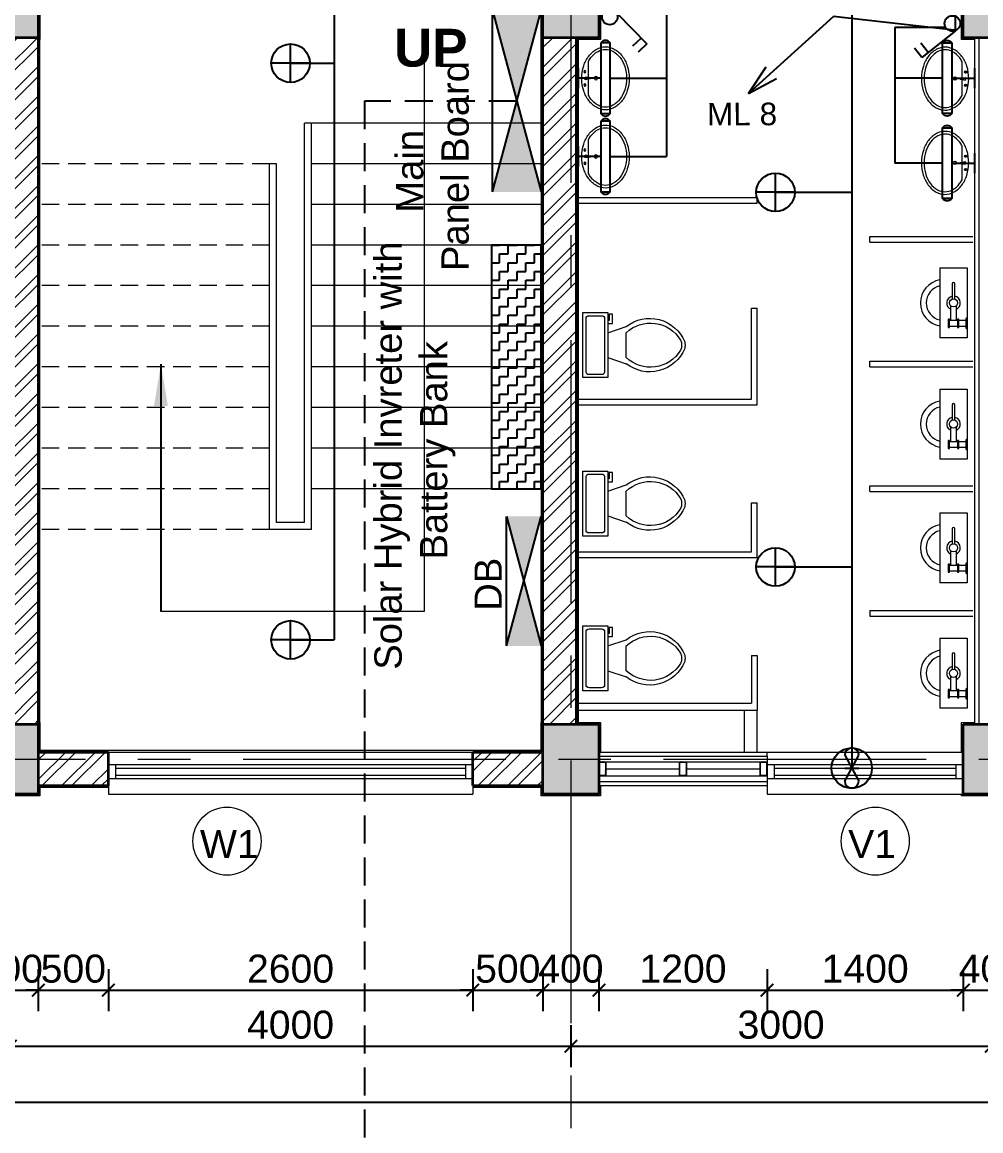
# Model space of a CAD drawing. Header units: inches. Extents: x 527934 to 2134587, y -408734 to 227304.
# Drawn here: x 1493986 to 1500826, y -124373 to -116458 of the extents above; entities that cross this region are included whole.
import ezdxf

# ---------------------------------------------------------------- set-up
doc = ezdxf.new("R2010")
doc.units = ezdxf.units.IN
doc.header["$MEASUREMENT"] = 0
for name, pattern in [('CENTER', [2, 1.25, -0.25, 0.25, -0.25]), ('DASHED', [0.75, 0.5, -0.25]), ('HIDDEN2', [0.1875, 0.125, -0.0625])]:
    doc.linetypes.add(name, pattern=pattern)
for name, color, linetype, lineweight in [('1 LIGHT N SWITCH', 3, 'Continuous', 25), ('5 DB BOXES', 3, 'Continuous', 25), ('6 LIGHT PT WIRING', 3, 'Continuous', 25), ('centre line', 1, 'CENTER', 9), ('dim', 253, 'Continuous', 9), ('furniture', 253, 'Continuous', 5), ('hatch', 250, 'Continuous', 5), ('hatch - general', 252, 'Continuous', 5), ('hatch 2', 251, 'Continuous', 5), ('metal', 40, 'Continuous', 18), ('partition wall', 5, 'Continuous', 20), ('partition wall-brick', 40, 'Continuous', 20), ('plaster line', 253, 'Continuous', 5), ('railing', 4, 'Continuous', 13), ('sill', 253, 'Continuous', 13), ('stair steps', 54, 'Continuous', 20), ('text', 7, 'Continuous', 13), ('wall - brick', 30, 'Continuous', 35), ('window', 1, 'Continuous', 15)]:
    doc.layers.add(name, color=color, linetype=linetype, lineweight=lineweight)
doc.styles.add('ATTR', font='romans.shx', dxfattribs={"width": 0.8, "height": 1.2})
doc.styles.add('labelling', font='arial.ttf')
doc.styles.get("Standard").update_dxf_attribs({"font": 'arial.ttf'})
doc.styles.add('style1', font='arial.ttf')
doc.linetypes.add('BATTING', pattern='A,0.0001,-0.1,[134,ltypeshp.shx,S=0.1,R=0,X=-0.1,Y=0],-0.2,[134,ltypeshp.shx,S=0.1,R=180,X=0.1,Y=0],-0.1', length=0.4001)
doc.dimstyles.new('dim 100', dxfattribs={"dimtxt": 200, "dimasz": 90, "dimexe": 150, "dimexo": 150, "dimgap": 50, "dimtad": 1, "dimdec": 0, "dimzin": 0, "dimdsep": 46, "dimtxsty": 'Standard', "dimblk": 'ARCHTICK', "dimcen": 100, "dimdle": 150, "dimazin": 0, "dimtfac": 1, "dimtdec": 0, "dimtix": 1, "dimtmove": 2, "dimatfit": 3, "dimfxl": 150, "dimfxlon": 1, "dimtolj": 1, "dimtzin": 0, "dimarcsym": 0})
pattern_1 = [(45, (-648981.04, -21863), (-106.066017, 106.066017), []), (45, (-648910.33, -21863), (-106.066017, 106.066017), [])]

# ---------------------------------------------------------------- blocks, each defined once
blk = doc.blocks.new('_ArchTick')
at = {"color": 0, "linetype": 'ByBlock', "const_width": 0.15}
blk.add_lwpolyline([(-0.5, -0.5), (0.5, 0.5)], dxfattribs=at)
blk = doc.blocks.new('Tank Toilet 3 PV')
for p, q in [((9.5, -6), (9.5, -2)), ((-10, -8.5), (-8, -8.5)), ((-10, -9.5), (-10, -8.5)), ((-7, -9.5), (-10, -9.5)), ((-8, -8.5), (-8, -8)), ((-7, -8), (-7, -9.5)), ((-4, -8), (-6, -14)), ((4, -8), (6, -14)), ((4, -14), (-4, -14))]:
    blk.add_line(p, q)
blk.add_lwpolyline([(10.5, -8), (10.5, 0), (-10.5, 0), (-10.5, -8)], close=True)
for points in [[(-9.5, -2), (-9.5, -6)], [(8.5, -1), (-8.5, -1)], [(-8.5, -7), (8.5, -7)]]:
    blk.add_lwpolyline(points)
for centre, radius, start, end in [((-8.62, -1.88), 0.884, 81.8699, 188.1301), ((8.62, -1.88), 0.884, 351.8699, 98.1301), ((-8.62, -6.12), 0.884, 171.8699, 278.1301), ((8.62, -6.12), 0.884, 261.8699, 8.1301), ((3.52, -21.58), 12.17, 141.4691, 247.9714), ((4.2, -21.82), 11.33, 136.3677, 238.9468), ((-3.52, -21.58), 12.17, 292.0284, 38.5307), ((-4.2, -21.82), 11.33, 301.053, 43.6321), ((0, -27.88), 4, 245.7318, 294.2682), ((0, -29), 4, 254.8605, 285.1395)]:
    blk.add_arc(centre, radius, start, end)
at = {"style": 'ATTR', "width": 0.8, "flags": 9}
blk.add_attdef('ESTCODE', (0, 0), '', height=0.000000846, dxfattribs=at)
blk = doc.blocks.new('WINDOW 1')
at = {"layer": 'window'}
for p, q in [((2122081.7, -84476), (2124681.7, -84476)), ((2122131.7, -84476), (2122131.7, -84576)), ((2122131.7, -84501), (2124631.7, -84501)), ((2122081.7, -84576), (2124681.7, -84576)), ((2122131.7, -84551), (2124631.7, -84551))]:
    blk.add_line(p, q, dxfattribs=at)
at = {"layer": 'window', "ltscale": 400}
blk.add_line((2124631.7, -84576), (2124631.7, -84476), dxfattribs=at)
blk = doc.blocks.new('A$C469E363F')
at = {"color": 0}
for p, q in [((-0.65, 5.39), (-5.48, 5.4)), ((0, 6.38), (-0.79, 6.38)), ((-0.56, 4.75), (-0.79, 6.38)), ((-0.56, 4.75), (-0.24, 4.75)), ((-0.24, 4.75), (0, 6.38)), ((4.68, 5.37), (-0.14, 5.38))]:
    blk.add_line(p, q, dxfattribs=at)
blk.add_lwpolyline([(-0.44, -6.9, 0.075445), (3.31, -6.34, 0.085783), (6.29, -4.83, 0.10607), (8.41, -2.41, 0.126822), (9.09, 0.21, 0.126822), (8.43, 2.82, 0.10607), (6.32, 5.26, 0.085783), (3.35, 6.79, 0.075445), (-0.39, 7.37, 0.075445), (-4.15, 6.81, 0.085783), (-7.12, 5.3, 0.10607), (-9.24, 2.88, 0.126822), (-9.93, 0.26, 0.126822), (-9.26, -2.35, 0.10607), (-7.16, -4.79, 0.085783), (-4.19, -6.32, 0.075445)], format="xyb", close=True, dxfattribs=at)
for points in [[(-5.48, 5.4, 0.038366), (-6.65, 4.66, 0.10607), (-8.55, 2.49, 0.126822), (-9.13, 0.26, 0.126822), (-8.56, -1.97, 0.10607), (-6.68, -4.16, 0.085783), (-3.95, -5.56, 0.075445), (-0.44, -6.11, 0.075445)], [(-0.44, -6.11, 0.075445), (3.08, -5.58, 0.085783), (5.82, -4.19, 0.10607), (7.72, -2.02, 0.126822), (8.3, 0.21, 0.126822), (7.73, 2.44, 0.10607), (5.85, 4.62, 0.038366), (4.68, 5.37, 0.075445)]]:
    blk.add_lwpolyline(points, format="xyb", dxfattribs=at)
for centre, radius in [((-2.41, 6.44), 0.316), ((-2.41, 6.44), 0.276), ((1.61, 6.43), 0.316), ((1.61, 6.43), 0.263), ((-0.46, 3.13), 0.515)]:
    blk.add_circle(centre, radius, dxfattribs=at)
blk = doc.blocks.new('Urinal Toilet 1 PV')
for p, q in [((3.85, 0), (6.65, 0)), ((0.773, -2.7999), (4.55, -2.7999)), ((4.2, -0.3499), (6.3, -0.3499)), ((4.2, -2.0999), (4.2, -2.45)), ((6.3, -2.0999), (4.2, -2.0999)), ((4.2, -2.45), (6.3, -2.45)), ((4.55, -0.3499), (4.55, -2.0999)), ((4.55, -2.45), (4.55, -4.5499)), ((5.95, -2.0999), (5.95, -0.3499)), ((5.95, -4.5499), (5.95, -2.45)), ((6.3, -2.45), (6.3, -2.0999)), ((-0.98, -3.15), (-4.9, -3.15)), ((-4.9, -3.8499), (-0.98, -3.8499)), ((4.55, -4.2), (0.784, -4.2)), ((4.2, -4.5499), (4.2, -4.9)), ((6.3, -4.5499), (4.2, -4.5499)), ((4.2, -4.9), (6.3, -4.9)), ((6.3, -4.9), (6.3, -4.5499)), ((-9, -7), (9, -7))]:
    blk.add_line(p, q)
blk.add_lwpolyline([(-9, -7), (-9, 0), (9, 0), (9, -7)])
blk.add_circle((0, -3.5), 1.05)
for centre, radius, start, end in [((4.216, 0.0154), 0.3657, 182.4084, 267.5916), ((6.285, 0.0154), 0.3657, 272.4084, 357.5916), ((0, -3.5), 1.75, 22.85047, 168.577), ((-4.9, -3.5), 0.35, 90, 270), ((0, -3.5), 1.75, 191.8763, 336.5863), ((0, -6), 6, 189.7326, 350.4409), ((0, -6), 4.5, 192.8398, 347.201)]:
    blk.add_arc(centre, radius, start, end)
at = {"style": 'ATTR', "width": 0.8, "flags": 9}
blk.add_attdef('ESTCODE', (0, 0), '', height=0.00000036, dxfattribs=at)
blk = doc.blocks.new('*D3187')
at = {"layer": 'Defpoints', "color": 0, "ltscale": 400}
for p in [(1490900.6, -121969), (1493900.6, -121969), (1493900.6, -123769)]:
    blk.add_point(p, dxfattribs=at)
at = {"layer": 'dim', "color": 0, "lineweight": -2, "ltscale": 400}
for p, q in [((1490900.6, -123619), (1490900.6, -123919)), ((1493900.6, -123619), (1493900.6, -123919)), ((1490750.6, -123769), (1494050.6, -123769))]:
    blk.add_line(p, q, dxfattribs=at)
at = {"layer": 'dim', "color": 0, "lineweight": -2, "ltscale": 400, "xscale": 90, "yscale": 90, "zscale": 90, "rotation": 180}
blk.add_blockref('_ArchTick', (1490900.6, -123769), dxfattribs=at)
at = {"layer": 'dim', "color": 0, "lineweight": -2, "ltscale": 400, "xscale": 90, "yscale": 90, "zscale": 90}
blk.add_blockref('_ArchTick', (1493900.6, -123769), dxfattribs=at)
at = {"layer": 'dim', "color": 0, "ltscale": 400, "insert": (1492400.6, -123616.8), "char_height": 200, "attachment_point": 5}
blk.add_mtext('\\A1;3000', dxfattribs=at)
blk = doc.blocks.new('*D3188')
at = {"layer": 'Defpoints', "color": 0, "ltscale": 400}
for p in [(1493900.6, -121969), (1497900.6, -121969), (1497900.6, -123769)]:
    blk.add_point(p, dxfattribs=at)
at = {"layer": 'dim', "color": 0, "lineweight": -2, "ltscale": 400}
for p, q in [((1493900.6, -123619), (1493900.6, -123919)), ((1497900.6, -123619), (1497900.6, -123919)), ((1493750.6, -123769), (1498050.6, -123769))]:
    blk.add_line(p, q, dxfattribs=at)
at = {"layer": 'dim', "color": 0, "lineweight": -2, "ltscale": 400, "xscale": 90, "yscale": 90, "zscale": 90, "rotation": 180}
blk.add_blockref('_ArchTick', (1493900.6, -123769), dxfattribs=at)
at = {"layer": 'dim', "color": 0, "lineweight": -2, "ltscale": 400, "xscale": 90, "yscale": 90, "zscale": 90}
blk.add_blockref('_ArchTick', (1497900.6, -123769), dxfattribs=at)
at = {"layer": 'dim', "color": 0, "ltscale": 400, "insert": (1495900.6, -123616.9), "char_height": 200, "attachment_point": 5}
blk.add_mtext('\\A1;4000', dxfattribs=at)
blk = doc.blocks.new('*D3189')
at = {"layer": 'Defpoints', "color": 0, "ltscale": 400}
for p in [(1497900.6, -121969), (1500900.6, -121969), (1500900.6, -123769)]:
    blk.add_point(p, dxfattribs=at)
at = {"layer": 'dim', "color": 0, "lineweight": -2, "ltscale": 400}
for p, q in [((1497900.6, -123619), (1497900.6, -123919)), ((1500900.6, -123619), (1500900.6, -123919)), ((1497750.6, -123769), (1501050.6, -123769))]:
    blk.add_line(p, q, dxfattribs=at)
at = {"layer": 'dim', "color": 0, "lineweight": -2, "ltscale": 400, "xscale": 90, "yscale": 90, "zscale": 90, "rotation": 180}
blk.add_blockref('_ArchTick', (1497900.6, -123769), dxfattribs=at)
at = {"layer": 'dim', "color": 0, "lineweight": -2, "ltscale": 400, "xscale": 90, "yscale": 90, "zscale": 90}
blk.add_blockref('_ArchTick', (1500900.6, -123769), dxfattribs=at)
at = {"layer": 'dim', "color": 0, "ltscale": 400, "insert": (1499400.6, -123616.8), "char_height": 200, "attachment_point": 5}
blk.add_mtext('\\A1;3000', dxfattribs=at)
blk = doc.blocks.new('*D3190')
at = {"layer": 'Defpoints', "color": 0, "ltscale": 400}
for p in [(1500900.6, -121969), (1503900.6, -121969), (1503900.6, -123769)]:
    blk.add_point(p, dxfattribs=at)
at = {"layer": 'dim', "color": 0, "lineweight": -2, "ltscale": 400}
for p, q in [((1500900.6, -123619), (1500900.6, -123919)), ((1503900.6, -123619), (1503900.6, -123919)), ((1500750.6, -123769), (1504050.6, -123769))]:
    blk.add_line(p, q, dxfattribs=at)
at = {"layer": 'dim', "color": 0, "lineweight": -2, "ltscale": 400, "xscale": 90, "yscale": 90, "zscale": 90, "rotation": 180}
blk.add_blockref('_ArchTick', (1500900.6, -123769), dxfattribs=at)
at = {"layer": 'dim', "color": 0, "lineweight": -2, "ltscale": 400, "xscale": 90, "yscale": 90, "zscale": 90}
blk.add_blockref('_ArchTick', (1503900.6, -123769), dxfattribs=at)
at = {"layer": 'dim', "color": 0, "ltscale": 400, "insert": (1502400.6, -123616.8), "char_height": 200, "attachment_point": 5}
blk.add_mtext('\\A1;3000', dxfattribs=at)
blk = doc.blocks.new('*D3191')
at = {"layer": 'Defpoints', "color": 0, "ltscale": 400}
for p in [(1472700.6, -121969), (1504100.6, -121969), (1504100.6, -124169)]:
    blk.add_point(p, dxfattribs=at)
at = {"layer": 'dim', "color": 0, "lineweight": -2, "ltscale": 400}
for p, q in [((1472700.6, -124019), (1472700.6, -124319)), ((1504100.6, -124019), (1504100.6, -124319)), ((1472550.6, -124169), (1504250.6, -124169))]:
    blk.add_line(p, q, dxfattribs=at)
at = {"layer": 'dim', "color": 0, "lineweight": -2, "ltscale": 400, "xscale": 90, "yscale": 90, "zscale": 90, "rotation": 180}
blk.add_blockref('_ArchTick', (1472700.6, -124169), dxfattribs=at)
at = {"layer": 'dim', "color": 0, "lineweight": -2, "ltscale": 400, "xscale": 90, "yscale": 90, "zscale": 90}
blk.add_blockref('_ArchTick', (1504100.6, -124169), dxfattribs=at)
at = {"layer": 'dim', "color": 0, "ltscale": 400, "insert": (1488400.6, -124016.8), "char_height": 200, "attachment_point": 5}
blk.add_mtext('\\A1;31400', dxfattribs=at)
blk = doc.blocks.new('*D3207')
at = {"layer": 'Defpoints', "color": 0, "ltscale": 400}
for p in [(1493700.6, -121969), (1494100.6, -121969), (1494100.6, -123369)]:
    blk.add_point(p, dxfattribs=at)
at = {"layer": 'dim', "color": 0, "lineweight": -2, "ltscale": 400}
for p, q in [((1493700.6, -123219), (1493700.6, -123519)), ((1494100.6, -123219), (1494100.6, -123519)), ((1493700.6, -123369), (1493610.6, -123369)), ((1493700.6, -123369), (1494100.6, -123369)), ((1494100.6, -123369), (1494190.6, -123369))]:
    blk.add_line(p, q, dxfattribs=at)
at = {"layer": 'dim', "color": 0, "lineweight": -2, "ltscale": 400, "xscale": 90, "yscale": 90, "zscale": 90}
blk.add_blockref('_ArchTick', (1493700.6, -123369), dxfattribs=at)
at = {"layer": 'dim', "color": 0, "lineweight": -2, "ltscale": 400, "xscale": 90, "yscale": 90, "zscale": 90, "rotation": 180}
blk.add_blockref('_ArchTick', (1494100.6, -123369), dxfattribs=at)
at = {"layer": 'dim', "color": 0, "ltscale": 400, "insert": (1493900.6, -123216.9), "char_height": 200, "attachment_point": 5}
blk.add_mtext('\\A1;400', dxfattribs=at)
blk = doc.blocks.new('*D3208')
at = {"layer": 'Defpoints', "color": 0, "ltscale": 400}
for p in [(1494100.6, -121969), (1494600.6, -121909), (1494600.6, -123369)]:
    blk.add_point(p, dxfattribs=at)
at = {"layer": 'dim', "color": 0, "lineweight": -2, "ltscale": 400}
for p, q in [((1494100.6, -123219), (1494100.6, -123519)), ((1494600.6, -123219), (1494600.6, -123519)), ((1494100.6, -123369), (1494010.6, -123369)), ((1494100.6, -123369), (1494600.6, -123369)), ((1494600.6, -123369), (1494690.6, -123369))]:
    blk.add_line(p, q, dxfattribs=at)
at = {"layer": 'dim', "color": 0, "lineweight": -2, "ltscale": 400, "xscale": 90, "yscale": 90, "zscale": 90}
blk.add_blockref('_ArchTick', (1494100.6, -123369), dxfattribs=at)
at = {"layer": 'dim', "color": 0, "lineweight": -2, "ltscale": 400, "xscale": 90, "yscale": 90, "zscale": 90, "rotation": 180}
blk.add_blockref('_ArchTick', (1494600.6, -123369), dxfattribs=at)
at = {"layer": 'dim', "color": 0, "ltscale": 400, "insert": (1494350.6, -123216.9), "char_height": 200, "attachment_point": 5}
blk.add_mtext('\\A1;500', dxfattribs=at)
blk = doc.blocks.new('*D3209')
at = {"layer": 'Defpoints', "color": 0, "ltscale": 400}
for p in [(1494600.6, -121909), (1497200.6, -121939), (1497200.6, -123369)]:
    blk.add_point(p, dxfattribs=at)
at = {"layer": 'dim', "color": 0, "lineweight": -2, "ltscale": 400}
for p, q in [((1494600.6, -123219), (1494600.6, -123519)), ((1497200.6, -123219), (1497200.6, -123519)), ((1494450.6, -123369), (1497350.6, -123369))]:
    blk.add_line(p, q, dxfattribs=at)
at = {"layer": 'dim', "color": 0, "lineweight": -2, "ltscale": 400, "xscale": 90, "yscale": 90, "zscale": 90, "rotation": 180}
blk.add_blockref('_ArchTick', (1494600.6, -123369), dxfattribs=at)
at = {"layer": 'dim', "color": 0, "lineweight": -2, "ltscale": 400, "xscale": 90, "yscale": 90, "zscale": 90}
blk.add_blockref('_ArchTick', (1497200.6, -123369), dxfattribs=at)
at = {"layer": 'dim', "color": 0, "ltscale": 400, "insert": (1495900.6, -123216.9), "char_height": 200, "attachment_point": 5}
blk.add_mtext('\\A1;2600', dxfattribs=at)
blk = doc.blocks.new('*D3210')
at = {"layer": 'Defpoints', "color": 0, "ltscale": 400}
for p in [(1497200.6, -121939), (1497700.6, -121969), (1497700.6, -123369)]:
    blk.add_point(p, dxfattribs=at)
at = {"layer": 'dim', "color": 0, "lineweight": -2, "ltscale": 400}
for p, q in [((1497200.6, -123219), (1497200.6, -123519)), ((1497700.6, -123219), (1497700.6, -123519)), ((1497200.6, -123369), (1497110.6, -123369)), ((1497200.6, -123369), (1497700.6, -123369)), ((1497700.6, -123369), (1497790.6, -123369))]:
    blk.add_line(p, q, dxfattribs=at)
at = {"layer": 'dim', "color": 0, "lineweight": -2, "ltscale": 400, "xscale": 90, "yscale": 90, "zscale": 90}
blk.add_blockref('_ArchTick', (1497200.6, -123369), dxfattribs=at)
at = {"layer": 'dim', "color": 0, "lineweight": -2, "ltscale": 400, "xscale": 90, "yscale": 90, "zscale": 90, "rotation": 180}
blk.add_blockref('_ArchTick', (1497700.6, -123369), dxfattribs=at)
at = {"layer": 'dim', "color": 0, "ltscale": 400, "insert": (1497450.6, -123216.9), "char_height": 200, "attachment_point": 5}
blk.add_mtext('\\A1;500', dxfattribs=at)
blk = doc.blocks.new('*D3211')
at = {"layer": 'Defpoints', "color": 0, "ltscale": 400}
for p in [(1497700.6, -121969), (1498100.6, -121969), (1498100.6, -123369)]:
    blk.add_point(p, dxfattribs=at)
at = {"layer": 'dim', "color": 0, "lineweight": -2, "ltscale": 400}
for p, q in [((1497700.6, -123219), (1497700.6, -123519)), ((1498100.6, -123219), (1498100.6, -123519)), ((1497700.6, -123369), (1497610.6, -123369)), ((1497700.6, -123369), (1498100.6, -123369)), ((1498100.6, -123369), (1498190.6, -123369))]:
    blk.add_line(p, q, dxfattribs=at)
at = {"layer": 'dim', "color": 0, "lineweight": -2, "ltscale": 400, "xscale": 90, "yscale": 90, "zscale": 90}
blk.add_blockref('_ArchTick', (1497700.6, -123369), dxfattribs=at)
at = {"layer": 'dim', "color": 0, "lineweight": -2, "ltscale": 400, "xscale": 90, "yscale": 90, "zscale": 90, "rotation": 180}
blk.add_blockref('_ArchTick', (1498100.6, -123369), dxfattribs=at)
at = {"layer": 'dim', "color": 0, "ltscale": 400, "insert": (1497900.6, -123216.9), "char_height": 200, "attachment_point": 5}
blk.add_mtext('\\A1;400', dxfattribs=at)
blk = doc.blocks.new('*D3212')
at = {"layer": 'Defpoints', "color": 0, "ltscale": 400}
for p in [(1499300.6, -121879), (1498100.6, -121969), (1499300.6, -123369)]:
    blk.add_point(p, dxfattribs=at)
at = {"layer": 'dim', "color": 0, "lineweight": -2, "ltscale": 400}
for p, q in [((1498100.6, -123219), (1498100.6, -123519)), ((1499300.6, -123219), (1499300.6, -123519)), ((1497950.6, -123369), (1499450.6, -123369))]:
    blk.add_line(p, q, dxfattribs=at)
at = {"layer": 'dim', "color": 0, "lineweight": -2, "ltscale": 400, "xscale": 90, "yscale": 90, "zscale": 90, "rotation": 180}
blk.add_blockref('_ArchTick', (1498100.6, -123369), dxfattribs=at)
at = {"layer": 'dim', "color": 0, "lineweight": -2, "ltscale": 400, "xscale": 90, "yscale": 90, "zscale": 90}
blk.add_blockref('_ArchTick', (1499300.6, -123369), dxfattribs=at)
at = {"layer": 'dim', "color": 0, "ltscale": 400, "insert": (1498700.6, -123216.9), "char_height": 200, "attachment_point": 5}
blk.add_mtext('\\A1;1200', dxfattribs=at)
blk = doc.blocks.new('*D3213')
at = {"layer": 'Defpoints', "color": 0, "ltscale": 400}
for p in [(1499300.6, -121879), (1500700.6, -121969), (1500700.6, -123369)]:
    blk.add_point(p, dxfattribs=at)
at = {"layer": 'dim', "color": 0, "lineweight": -2, "ltscale": 400}
for p, q in [((1499300.6, -123219), (1499300.6, -123519)), ((1500700.6, -123219), (1500700.6, -123519)), ((1499150.6, -123369), (1500850.6, -123369))]:
    blk.add_line(p, q, dxfattribs=at)
at = {"layer": 'dim', "color": 0, "lineweight": -2, "ltscale": 400, "xscale": 90, "yscale": 90, "zscale": 90, "rotation": 180}
blk.add_blockref('_ArchTick', (1499300.6, -123369), dxfattribs=at)
at = {"layer": 'dim', "color": 0, "lineweight": -2, "ltscale": 400, "xscale": 90, "yscale": 90, "zscale": 90}
blk.add_blockref('_ArchTick', (1500700.6, -123369), dxfattribs=at)
at = {"layer": 'dim', "color": 0, "ltscale": 400, "insert": (1500000.6, -123216.9), "char_height": 200, "attachment_point": 5}
blk.add_mtext('\\A1;1400', dxfattribs=at)
blk = doc.blocks.new('*D3214')
at = {"layer": 'Defpoints', "color": 0, "ltscale": 400}
for p in [(1500700.6, -121969), (1501100.6, -121969), (1501100.6, -123369)]:
    blk.add_point(p, dxfattribs=at)
at = {"layer": 'dim', "color": 0, "lineweight": -2, "ltscale": 400}
for p, q in [((1500700.6, -123219), (1500700.6, -123519)), ((1501100.6, -123219), (1501100.6, -123519)), ((1500700.6, -123369), (1500610.6, -123369)), ((1500700.6, -123369), (1501100.6, -123369)), ((1501100.6, -123369), (1501190.6, -123369))]:
    blk.add_line(p, q, dxfattribs=at)
at = {"layer": 'dim', "color": 0, "lineweight": -2, "ltscale": 400, "xscale": 90, "yscale": 90, "zscale": 90}
blk.add_blockref('_ArchTick', (1500700.6, -123369), dxfattribs=at)
at = {"layer": 'dim', "color": 0, "lineweight": -2, "ltscale": 400, "xscale": 90, "yscale": 90, "zscale": 90, "rotation": 180}
blk.add_blockref('_ArchTick', (1501100.6, -123369), dxfattribs=at)
at = {"layer": 'dim', "color": 0, "ltscale": 400, "insert": (1500900.6, -123216.9), "char_height": 200, "attachment_point": 5}
blk.add_mtext('\\A1;400', dxfattribs=at)
blk = doc.blocks.new('2X4')
at = {"layer": 'hatch 2'}
h = blk.add_hatch(dxfattribs=at)
h.set_pattern_fill('ANSI31', color=256, scale=20)
h.set_pattern_definition([(45, (0, 0), (-1.767766953, 1.767766953), [])])
h.paths.add_polyline_path([(5938822.1, -146996.9), (5938776.1, -146996.9, 0.414214), (5938774.1, -146998.9), (5938774.1, -147046.9), (5938777.3, -147046.9), (5938777.3, -147000.1), (5938820.9, -147000.1), (5938820.9, -147046.9), (5938824.1, -147046.9), (5938824.1, -146998.9, 0.414214)])
h.paths.add_polyline_path([(5938777.3, -147046.9), (5938774.1, -147046.9), (5938774.1, -147094.9, 0.414214), (5938776.1, -147096.9), (5938822.1, -147096.9, 0.414218), (5938824.1, -147094.9), (5938824.1, -147046.9), (5938820.9, -147046.9), (5938820.9, -147093.7), (5938777.3, -147093.7)])
at = {"layer": 'metal'}
blk.add_lwpolyline([(5938776.1, -147096.9), (5938822.1, -147096.9, 0.414214), (5938824.1, -147094.9), (5938824.1, -146998.9, 0.414214), (5938822.1, -146996.9), (5938776.1, -146996.9, 0.414214), (5938774.1, -146998.9), (5938774.1, -147094.9, 0.414214)], format="xyb", close=True, dxfattribs=at)
blk.add_lwpolyline([(5938777.3, -147093.7), (5938820.9, -147093.7), (5938820.9, -147000.1), (5938777.3, -147000.1)], close=True, dxfattribs=at)
blk = doc.blocks.new('dome')
at = {"color": 3}
for p, q in [((542951, 234900), (542951, 235174.9)), ((543088.4, 235037.4), (542813.5, 235037.4))]:
    blk.add_line(p, q, dxfattribs=at)
blk.add_circle((542951, 235037.4), 137.4, dxfattribs=at)
blk = doc.blocks.new('mirror light')
at = {"color": 3}
for p, q in [((550739, 227900), (550739, 227696.6)), ((550649.5, 227696.6), (550828.5, 227696.6))]:
    blk.add_line(p, q, dxfattribs=at)
blk.add_lwpolyline([(550423.3, 227900), (551054.7, 227900), (551054.7, 227981.9), (550423.3, 227981.9)], close=True, dxfattribs=at)
for centre, radius, start, end in [((550452.4, 227940.9), 50.3, 125.46168, 234.53832), ((551026.4, 227940.9), 49.8, 304.63802, 55.36198)]:
    blk.add_arc(centre, radius, start, end, dxfattribs=at)
blk = doc.blocks.new('exhaust fan')
at = {"color": 3}
for p, q in [((550601, 228565), (550758, 228857)), ((550601, 228857), (550758, 228565)), ((550601, 228711), (550758, 228711))]:
    blk.add_line(p, q, dxfattribs=at)
blk.add_circle((550680, 228711), 225, dxfattribs=at)
for centre, start, end in [((550680, 228857), 360, 180), ((550680, 228565), 180, 360)]:
    blk.add_arc(centre, 78.9, start, end, dxfattribs=at)
blk = doc.blocks.new('mpb')
h = blk.add_hatch(color=3)
h.paths.add_polyline_path([(531970.3, 179434.5), (531970.3, 179645.9), (531575.1, 179540.2)])
h.paths.add_polyline_path([(531575.1, 179540.2), (531284.1, 179618), (531284.1, 179462.4)])
h.paths.add_polyline_path([(531284.1, 179462.4), (531284.1, 179618), (531179.8, 179645.9), (531179.8, 179434.5)])
at = {"color": 3}
for p, q in [((531179.8, 179645.9), (531970.3, 179645.9)), ((531179.8, 179645.9), (531970.3, 179434.5)), ((531970.3, 179645.9), (531179.8, 179434.5)), ((531970.3, 179434.5), (531179.8, 179434.5))]:
    blk.add_line(p, q, dxfattribs=at)
blk = doc.blocks.new('2 GANG')
at = {"color": 3}
for p, q in [((546996.5, 231907.1), (547117.2, 232109)), ((547094.6, 232071.2), (547150.6, 232037.5)), ((547117.2, 232109), (547173.2, 232075.3))]:
    blk.add_line(p, q, dxfattribs=at)
blk.add_circle((547026.8, 231875), 42.7, dxfattribs=at)
blk = doc.blocks.new('*U1901')
at = {"color": 3}
for p, q in [((-181326.36, -126938.56), (-181318.59, -126958.77)), ((-181318.59, -126958.77), (-181328.07, -126976.95)), ((-181328.07, -126976.95), (-181326.72, -126971.42)), ((-181328.07, -126976.95), (-181324.25, -126972.71))]:
    blk.add_line(p, q, dxfattribs=at)

msp = doc.modelspace()

# ---------------------------------------------------------------- hatches: boundary and pattern name
at = {"layer": '1 LIGHT N SWITCH', "ltscale": 400}
h = msp.add_hatch(dxfattribs=at)
h.set_pattern_fill('ZIGZAG', color=256, scale=500)
h.set_pattern_definition([(0, (392891.426, -21863), (62.5, 62.5), [62.5, -62.5]), (90, (392953.926, -21863), (-62.5, 62.5), [62.5, -62.5])])
h.paths.add_polyline_path([(1497688.6, -118049), (1497335.4, -118049), (1497335.4, -118339), (1497688.6, -118339)])
h.paths.add_polyline_path([(1497688.6, -118339), (1497335.4, -118339), (1497335.4, -118629), (1497688.6, -118629)])
h.paths.add_polyline_path([(1497688.6, -118629), (1497335.4, -118629), (1497335.4, -118919), (1497688.6, -118919)])
h.paths.add_polyline_path([(1497688.6, -118919), (1497335.4, -118919), (1497335.4, -119209), (1497688.6, -119209)])
h.paths.add_polyline_path([(1497688.6, -119209), (1497335.4, -119209), (1497335.4, -119499), (1497688.6, -119499)])
h.paths.add_polyline_path([(1497688.6, -119499), (1497335.4, -119499), (1497335.4, -119789), (1497688.6, -119789)])
at = {"layer": 'hatch', "ltscale": 400}
h = msp.add_hatch(dxfattribs=at)
h.set_pattern_fill('ANSI32', color=256, scale=400)
h.set_pattern_definition(pattern_1)
h.paths.add_polyline_path([(1494100.6, -116569), (1493900.6, -116569), (1493900.6, -121469), (1494100.6, -121469)])
h.paths.add_polyline_path([(1493900.6, -116569), (1493860.6, -116569), (1493860.6, -121469), (1493900.6, -121469)])
h.paths.add_polyline_path([(1497900.6, -116569), (1497700.6, -116569), (1497700.6, -121469), (1497900.6, -121469)])
h.paths.add_polyline_path([(1497940.6, -116569), (1497900.6, -116569), (1497900.6, -121469), (1497940.6, -121469)])
h = msp.add_hatch(dxfattribs=at)
h.set_pattern_fill('ANSI32', color=256, scale=400)
h.set_pattern_definition(pattern_1)
h.paths.add_polyline_path([(1494600.6, -121719), (1494100.6, -121719), (1494100.6, -121909), (1494600.6, -121909)])
h.paths.add_polyline_path([(1494600.6, -121669), (1494100.6, -121669), (1494100.6, -121719), (1494600.6, -121719)])
h.paths.add_polyline_path([(1497700.6, -121719), (1497200.6, -121719), (1497200.6, -121909), (1497700.6, -121909)])
h.paths.add_polyline_path([(1497700.6, -121669), (1497200.6, -121669), (1497200.6, -121719), (1497700.6, -121719)])
at = {"layer": 'hatch - general'}
h = msp.add_hatch(dxfattribs=at)
h.set_pattern_fill('AR-CONC', color=256, scale=15)
h.set_pattern_definition([(50, (-648981.04, -21863), (107.5890274, -9.4128202), [11.25, -123.75]), (355, (-648981.04, -21863), (-20.8127, 112.82882), [9, -99]), (100.4514445, (-648972.07, -21863.78), (86.776327, 103.4159986), [9.561029, -105.171317]), (46.1842, (-648981.04, -21833), (160.0862, -24.827892), [16.875, -185.625]), (96.6356355, (-648967.7, -21835.07), (140.199292, 146.11779), [14.341551, -157.757064]), (351.184164, (-648981.04, -21833), (140.199292, 146.11779), [13.5, -148.5]), (21, (-648966.04, -21840.5), (89.5360578, -60.3928336), [11.25, -123.75]), (326, (-648966.04, -21840.5), (36.4973, 108.772507), [9, -99]), (71.451445, (-648958.58, -21845.53), (126.0333565, 48.379673), [9.5610285, -105.171317]), (37.5, (-648981.04, -21863), (1.8239783, 49.9340781), [0, -97.8, 0, -100.5, 0, -99.375]), (7.5, (-648981.04, -21863), (39.4604306, 59.1617568), [0, -57.3, 0, -95.55, 0, -37.875]), (327.5, (-649014.49, -21863), (80.0733654, -3.38323076), [0, -37.5, 0, -117, 0, -155.25]), (317.5, (-649029.49, -21863), (87.4779254, 15.0157473), [0, -48.75, 0, -77.7, 0, -110.25])])
h.paths.add_polyline_path([(1472900.6, -121469), (1472700.6, -121469), (1472700.6, -121719), (1472900.6, -121719)])
h.paths.add_polyline_path([(1473100.6, -121469), (1472900.6, -121469), (1472900.6, -121719), (1473100.6, -121719)])
h.paths.add_polyline_path([(1473100.6, -121719), (1472900.6, -121719), (1472900.6, -121969), (1473100.6, -121969)])
h.paths.add_polyline_path([(1472900.6, -121719), (1472700.6, -121719), (1472700.6, -121969), (1472900.6, -121969)])
h.paths.add_polyline_path([(1475900.6, -121469), (1475700.6, -121469), (1475700.6, -121719), (1475900.6, -121719)])
h.paths.add_polyline_path([(1476100.6, -121469), (1475900.6, -121469), (1475900.6, -121719), (1476100.6, -121719)])
h.paths.add_polyline_path([(1476100.6, -121719), (1475900.6, -121719), (1475900.6, -121969), (1476100.6, -121969)])
h.paths.add_polyline_path([(1475900.6, -121719), (1475700.6, -121719), (1475700.6, -121969), (1475900.6, -121969)])
h.paths.add_polyline_path([(1478900.6, -121469), (1478700.6, -121469), (1478700.6, -121719), (1478900.6, -121719)])
h.paths.add_polyline_path([(1479100.6, -121469), (1478900.6, -121469), (1478900.6, -121719), (1479100.6, -121719)])
h.paths.add_polyline_path([(1479100.6, -121719), (1478900.6, -121719), (1478900.6, -121969), (1479100.6, -121969)])
h.paths.add_polyline_path([(1478900.6, -121719), (1478700.6, -121719), (1478700.6, -121969), (1478900.6, -121969)])
h.paths.add_polyline_path([(1481900.6, -121719), (1481700.6, -121719), (1481700.6, -121969), (1481900.6, -121969)])
h.paths.add_polyline_path([(1482100.6, -121719), (1481900.6, -121719), (1481900.6, -121969), (1482100.6, -121969)])
h.paths.add_polyline_path([(1482100.6, -121469), (1481900.6, -121469), (1481900.6, -121719), (1482100.6, -121719)])
h.paths.add_polyline_path([(1481900.6, -121469), (1481700.6, -121469), (1481700.6, -121719), (1481900.6, -121719)])
h.paths.add_polyline_path([(1485100.6, -121719), (1484900.6, -121719), (1484900.6, -121969), (1485100.6, -121969)])
h.paths.add_polyline_path([(1484900.6, -121719), (1484700.6, -121719), (1484700.6, -121969), (1484900.6, -121969)])
h.paths.add_polyline_path([(1485100.6, -121469), (1484900.6, -121469), (1484900.6, -121719), (1485100.6, -121719)])
h.paths.add_polyline_path([(1484900.6, -121469), (1484700.6, -121469), (1484700.6, -121719), (1484900.6, -121719)])
h.paths.add_polyline_path([(1488100.6, -121719), (1487900.6, -121719), (1487900.6, -121969), (1488100.6, -121969)])
h.paths.add_polyline_path([(1488100.6, -121469), (1487900.6, -121469), (1487900.6, -121719), (1488100.6, -121719)])
h.paths.add_polyline_path([(1487900.6, -121469), (1487700.6, -121469), (1487700.6, -121719), (1487900.6, -121719)])
h.paths.add_polyline_path([(1487900.6, -121719), (1487700.6, -121719), (1487700.6, -121969), (1487900.6, -121969)])
h.paths.add_polyline_path([(1490900.6, -121719), (1490700.6, -121719), (1490700.6, -121969), (1490900.6, -121969)])
h.paths.add_polyline_path([(1490900.6, -121469), (1490700.6, -121469), (1490700.6, -121719), (1490900.6, -121719)])
h.paths.add_polyline_path([(1491100.6, -121469), (1490900.6, -121469), (1490900.6, -121719), (1491100.6, -121719)])
h.paths.add_polyline_path([(1491100.6, -121719), (1490900.6, -121719), (1490900.6, -121969), (1491100.6, -121969)])
h.paths.add_polyline_path([(1493900.6, -121469), (1493700.6, -121469), (1493700.6, -121719), (1493900.6, -121719)])
h.paths.add_polyline_path([(1494100.6, -121469), (1493900.6, -121469), (1493900.6, -121719), (1494100.6, -121719)])
h.paths.add_polyline_path([(1494100.6, -121719), (1493900.6, -121719), (1493900.6, -121969), (1494100.6, -121969)])
h.paths.add_polyline_path([(1493900.6, -121719), (1493700.6, -121719), (1493700.6, -121969), (1493900.6, -121969)])
h.paths.add_polyline_path([(1498100.6, -121719), (1497900.6, -121719), (1497900.6, -121969), (1498100.6, -121969)])
h.paths.add_polyline_path([(1498100.6, -121469), (1497900.6, -121469), (1497900.6, -121719), (1498100.6, -121719)])
h.paths.add_polyline_path([(1497900.6, -121469), (1497700.6, -121469), (1497700.6, -121719), (1497900.6, -121719)])
h.paths.add_polyline_path([(1497900.6, -121719), (1497700.6, -121719), (1497700.6, -121969), (1497900.6, -121969)])
h.paths.add_polyline_path([(1501100.6, -121719), (1500900.6, -121719), (1500900.6, -121969), (1501100.6, -121969)])
h.paths.add_polyline_path([(1501100.6, -121469), (1500900.6, -121469), (1500900.6, -121719), (1501100.6, -121719)])
h.paths.add_polyline_path([(1500900.6, -121469), (1500700.6, -121469), (1500700.6, -121719), (1500900.6, -121719)])
h.paths.add_polyline_path([(1500900.6, -121719), (1500700.6, -121719), (1500700.6, -121969), (1500900.6, -121969)])
h.paths.add_polyline_path([(1504100.6, -121719), (1503900.6, -121719), (1503900.6, -121969), (1504100.6, -121969)])
h.paths.add_polyline_path([(1504100.6, -121469), (1503900.6, -121469), (1503900.6, -121719), (1504100.6, -121719)])
h.paths.add_polyline_path([(1503900.6, -121469), (1503700.6, -121469), (1503700.6, -121719), (1503900.6, -121719)])
h.paths.add_polyline_path([(1503900.6, -121719), (1503700.6, -121719), (1503700.6, -121969), (1503900.6, -121969)])
h.paths.add_polyline_path([(1504100.6, -116069), (1503900.6, -116069), (1503900.6, -116319), (1504100.6, -116319)])
h.paths.add_polyline_path([(1504100.6, -116319), (1503900.6, -116319), (1503900.6, -116569), (1504100.6, -116569)])
h.paths.add_polyline_path([(1503900.6, -116319), (1503700.6, -116319), (1503700.6, -116569), (1503900.6, -116569)])
h.paths.add_polyline_path([(1503900.6, -116069), (1503700.6, -116069), (1503700.6, -116319), (1503900.6, -116319)])
h.paths.add_polyline_path([(1500900.6, -116069), (1500700.6, -116069), (1500700.6, -116319), (1500900.6, -116319)])
h.paths.add_polyline_path([(1500900.6, -116319), (1500700.6, -116319), (1500700.6, -116569), (1500900.6, -116569)])
h.paths.add_polyline_path([(1501100.6, -116069), (1500900.6, -116069), (1500900.6, -116319), (1501100.6, -116319)])
h.paths.add_polyline_path([(1501100.6, -116319), (1500900.6, -116319), (1500900.6, -116569), (1501100.6, -116569)])
h.paths.add_polyline_path([(1497900.6, -116069), (1497700.6, -116069), (1497700.6, -116319), (1497900.6, -116319)])
h.paths.add_polyline_path([(1498100.6, -116069), (1497900.6, -116069), (1497900.6, -116319), (1498100.6, -116319)])
h.paths.add_polyline_path([(1498100.6, -116319), (1497900.6, -116319), (1497900.6, -116569), (1498100.6, -116569)])
h.paths.add_polyline_path([(1497900.6, -116319), (1497700.6, -116319), (1497700.6, -116569), (1497900.6, -116569)])
h.paths.add_polyline_path([(1493900.6, -116069), (1493700.6, -116069), (1493700.6, -116319), (1493900.6, -116319)])
h.paths.add_polyline_path([(1494100.6, -116069), (1493900.6, -116069), (1493900.6, -116319), (1494100.6, -116319)])
h.paths.add_polyline_path([(1494100.6, -116319), (1493900.6, -116319), (1493900.6, -116569), (1494100.6, -116569)])
h.paths.add_polyline_path([(1493900.6, -116319), (1493700.6, -116319), (1493700.6, -116569), (1493900.6, -116569)])
h.paths.add_polyline_path([(1491100.6, -116069), (1490900.6, -116069), (1490900.6, -116319), (1491100.6, -116319)])
h.paths.add_polyline_path([(1490900.6, -116069), (1490700.6, -116069), (1490700.6, -116319), (1490900.6, -116319)])
h.paths.add_polyline_path([(1490900.6, -116319), (1490700.6, -116319), (1490700.6, -116569), (1490900.6, -116569)])
h.paths.add_polyline_path([(1491100.6, -116319), (1490900.6, -116319), (1490900.6, -116569), (1491100.6, -116569)])
h.paths.add_polyline_path([(1488550, -109816.2), (1490470.1, -109816.2), (1490470.1, -108692.7), (1488550, -108692.7)], flags=9)
h.paths.add_polyline_path([(1484791.2, -109816.2), (1486733.5, -109816.2), (1486733.5, -108692.7), (1484791.2, -108692.7)], flags=9)
h.paths.add_polyline_path([(1480215.8, -109816.2), (1482205.7, -109816.2), (1482205.7, -108692.7), (1480215.8, -108692.7)], flags=9)
h.paths.add_polyline_path([(1474409.2, -109812.3), (1476632.6, -109812.3), (1476632.6, -108688.8), (1474409.2, -108688.8)], flags=9)
h.paths.add_polyline_path([(1474168, -107978.6), (1474169.5, -107978.6), (1474169.5, -107977.9), (1474168, -107977.9)], flags=9)
h.paths.add_polyline_path([(1473690.5, -108348.1), (1473692, -108348.1), (1473692, -108347.4), (1473690.5, -108347.4)], flags=9)

# ---------------------------------------------------------------- linework, layer by layer
msp.add_line((1497700.6, -116569), (1497700.6, -116569))
at = {"layer": '1 LIGHT N SWITCH', "ltscale": 400}
msp.add_lwpolyline([(1497688.6, -118049), (1497335.4, -118049), (1497335.4, -119789), (1497688.6, -119789)], close=True, dxfattribs=at)
at = {"layer": '6 LIGHT PT WIRING', "ltscale": 400}
for p, q in [((1496210.5, -114575.7), (1496210.5, -120868)), ((1499904.5, -116227.7), (1499904.5, -120347.5)), ((1498582.5, -116393.2), (1498582.5, -117416.7)), ((1500645.1, -116519.9), (1500645.1, -116362)), ((1500573.2, -116496.7), (1500212, -116496.7)), ((1500212, -116496.7), (1500212, -117464)), ((1495900.6, -116750.7), (1496210.5, -116750.7)), ((1498180.9, -116858), (1498582.5, -116858)), ((1500552.4, -116858), (1500212, -116858)), ((1498180.9, -117416.7), (1498582.5, -117416.7)), ((1500552.4, -117464), (1500212, -117464)), ((1499360.6, -117672.5), (1499904.5, -117672.5)), ((1499360.6, -120347.5), (1499904.5, -120347.5)), ((1499904.5, -120347.5), (1499904.5, -121784)), ((1495900.6, -120868), (1496210.5, -120868))]:
    msp.add_line(p, q, dxfattribs=at)
at = {"layer": '6 LIGHT PT WIRING', "linetype": 'DASHED', "ltscale": 400}
for p, q in [((1497515.5, -117022), (1496427.9, -117022)), ((1496427.9, -117022), (1496427.9, -125817))]:
    msp.add_line(p, q, dxfattribs=at)
at = {"layer": 'centre line', "ltscale": 1500}
for p, q in [((1497900.6, -103729), (1497900.6, -124569)), ((1468561.6, -121719), (1506781, -121719))]:
    msp.add_line(p, q, dxfattribs=at)
at = {"layer": 'dim'}
for p, q in [((1496854.6, -116671), (1496854.6, -120664.5)), ((1496854.6, -120664.5), (1494975.6, -120664.5))]:
    msp.add_line(p, q, dxfattribs=at)
at = {"layer": 'dim', "ltscale": 400}
for p, q in [((1494600.6, -121921), (1494112.6, -121921)), ((1497688.6, -121921), (1497200.6, -121921))]:
    msp.add_line(p, q, dxfattribs=at)
for points in [[(1497688.6, -116057), (1497688.6, -121457)], [(1497880.6, -116057), (1498112.6, -116057), (1498112.6, -116581), (1497952.6, -116581), (1497952.6, -121457)], [(1494112.6, -121457), (1494112.6, -116581)], [(1497688.6, -121657), (1494112.6, -121657)]]:
    msp.add_lwpolyline(points, dxfattribs=at)
at = {"layer": 'dim'}
for centre in [(1495447.1, -122305.3), (1500072.1, -122305.3)]:
    msp.add_circle(centre, 242.9, dxfattribs=at)
at = {"layer": 'hatch', "linetype": 'BATTING', "ltscale": 80}
for p, q in [((1498150.6, -121789), (1498675.6, -121789)), ((1498725.6, -121789), (1499250.6, -121789))]:
    msp.add_line(p, q, dxfattribs=at)
at = {"layer": 'partition wall'}
for p, q in [((1500810.6, -116569), (1500810.6, -121469)), ((1498100.6, -121699), (1499300.6, -121699)), ((1498100.6, -121739), (1499300.6, -121739)), ((1499300.6, -121699), (1499300.6, -121879)), ((1498100.6, -121839), (1499300.6, -121839)), ((1498100.6, -121879), (1499300.6, -121879))]:
    msp.add_line(p, q, dxfattribs=at)
at = {"layer": 'partition wall-brick', "ltscale": 0.5}
for p, q in [((1497952.6, -117709), (1499230.6, -117709)), ((1497952.6, -117749), (1499230.6, -117749)), ((1500034.7, -118029.1), (1500034.7, -117989.1)), ((1500034.7, -117989.1), (1500768.6, -117989.1)), ((1500034.7, -118029.1), (1500768.6, -118029.1)), ((1499190.6, -118499), (1499230.6, -118499)), ((1500034.7, -118879.1), (1500768.6, -118879.1)), ((1500034.7, -118919.1), (1500034.7, -118879.1)), ((1500034.7, -118919.1), (1500768.6, -118919.1)), ((1497952.6, -119149), (1499190.6, -119149)), ((1497952.6, -119189), (1499230.6, -119189)), ((1500034.7, -119809.1), (1500034.7, -119769.1)), ((1500034.7, -119769.1), (1500768.6, -119769.1)), ((1500034.7, -119809.1), (1500768.6, -119809.1)), ((1499190.6, -119889), (1499230.6, -119889)), ((1497952.6, -120239), (1499190.6, -120239)), ((1497952.6, -120279), (1499230.6, -120279)), ((1500034.7, -120659.1), (1500034.7, -120699.1)), ((1500034.7, -120659.1), (1500768.6, -120659.1)), ((1500034.7, -120699.1), (1500768.6, -120699.1)), ((1499190.6, -120979), (1499190.6, -121319)), ((1499190.6, -120979), (1499230.6, -120979)), ((1499230.6, -120979), (1499230.6, -121369)), ((1497952.6, -121319), (1499190.6, -121319)), ((1497952.6, -121369), (1499230.6, -121369))]:
    msp.add_line(p, q, dxfattribs=at)
at = {"layer": 'partition wall-brick'}
for p, q in [((1499230.6, -117749), (1499230.6, -117709)), ((1499190.6, -119149), (1499190.6, -118499)), ((1499230.6, -119189), (1499230.6, -118499)), ((1499190.6, -120239), (1499190.6, -119889)), ((1499230.6, -120279), (1499230.6, -119889)), ((1499140.6, -121669), (1499140.6, -121369)), ((1499230.6, -121669), (1499230.6, -121369))]:
    msp.add_line(p, q, dxfattribs=at)
at = {"layer": 'plaster line', "ltscale": 400}
for points in [[(1494112.6, -116057), (1494112.6, -116581)], [(1500780.6, -116581), (1500688.6, -116581), (1500688.6, -116057), (1500700.6, -116057)], [(1494112.6, -121457), (1494112.6, -121657)], [(1497688.6, -121657), (1497688.6, -121457)], [(1497952.6, -121457), (1498112.6, -121457), (1498112.6, -121669)], [(1500688.6, -121669), (1500688.6, -121457), (1500780.6, -121457)], [(1494112.6, -121921), (1494112.6, -121981), (1493688.6, -121981), (1493688.6, -121969)], [(1498112.6, -121909), (1498112.6, -121981), (1497688.6, -121981), (1497688.6, -121921)], [(1501112.6, -121969), (1501112.6, -121981), (1500688.6, -121981), (1500688.6, -121969)]]:
    msp.add_lwpolyline(points, dxfattribs=at)
at = {"layer": 'railing'}
for p, q in [((1496000.6, -120029), (1496000.6, -117179)), ((1496050.6, -117179), (1496000.6, -117179)), ((1496050.6, -120079), (1496050.6, -117179)), ((1495750.6, -120079), (1495750.6, -117469)), ((1495800.6, -117469), (1495750.6, -117469)), ((1495800.6, -120029), (1495800.6, -117469)), ((1496050.6, -120079), (1495750.6, -120079)), ((1496000.6, -120029), (1495800.6, -120029))]:
    msp.add_line(p, q, dxfattribs=at)
at = {"layer": 'sill'}
for p, q in [((1500780.6, -116569), (1500780.6, -121469)), ((1494600.6, -121669), (1497200.6, -121669)), ((1498100.6, -121669), (1499300.6, -121669)), ((1499300.6, -121669), (1500700.6, -121669)), ((1499300.6, -121699), (1499300.6, -121669)), ((1499300.6, -121879), (1499300.6, -121969)), ((1494600.6, -121909), (1494600.6, -121969)), ((1494600.6, -121969), (1497200.6, -121969)), ((1497200.6, -121909), (1497200.6, -121969)), ((1498100.6, -121909), (1499300.6, -121909)), ((1499300.6, -121969), (1500700.6, -121969))]:
    msp.add_line(p, q, dxfattribs=at)
at = {"layer": 'stair steps'}
for p, q in [((1497700.6, -117179), (1496050.6, -117179)), ((1497700.6, -117469), (1496050.6, -117469)), ((1497700.6, -117759), (1496050.6, -117759)), ((1497700.6, -118049), (1496050.6, -118049)), ((1497700.6, -118339), (1496050.6, -118339)), ((1497700.6, -118629), (1496050.6, -118629)), ((1497700.6, -118919), (1496050.6, -118919)), ((1497700.6, -119209), (1496050.6, -119209)), ((1497700.6, -119499), (1496050.6, -119499)), ((1497700.6, -119789), (1496050.6, -119789))]:
    msp.add_line(p, q, dxfattribs=at)
at = {"layer": 'stair steps', "linetype": 'HIDDEN2', "ltscale": 1000}
for p, q in [((1495750.6, -117469), (1494100.6, -117469)), ((1495750.6, -117759), (1494100.6, -117759)), ((1495750.6, -118049), (1494100.6, -118049)), ((1495750.6, -118339), (1494100.6, -118339)), ((1495750.6, -118629), (1494100.6, -118629)), ((1495750.6, -118919), (1494100.6, -118919)), ((1495750.6, -119209), (1494100.6, -119209)), ((1495750.6, -119499), (1494100.6, -119499)), ((1495750.6, -119789), (1494100.6, -119789)), ((1495750.6, -120079), (1494100.6, -120079))]:
    msp.add_line(p, q, dxfattribs=at)
at = {"layer": 'wall - brick'}
for p, q in [((1494100.6, -116569), (1494100.6, -121469)), ((1497700.6, -121469), (1497700.6, -116569)), ((1497940.6, -121469), (1497940.6, -116569)), ((1494100.6, -121669), (1494600.6, -121669)), ((1494600.6, -121909), (1494600.6, -121669)), ((1497200.6, -121669), (1497700.6, -121669)), ((1497200.6, -121909), (1497200.6, -121669)), ((1494100.6, -121909), (1494600.6, -121909)), ((1497200.6, -121909), (1497700.6, -121909))]:
    msp.add_line(p, q, dxfattribs=at)
for points in [[(1493700.6, -116069), (1494100.6, -116069), (1494100.6, -116569), (1493700.6, -116569)], [(1497700.6, -116069), (1498100.6, -116069), (1498100.6, -116569), (1497700.6, -116569)], [(1500700.6, -116069), (1501100.6, -116069), (1501100.6, -116569), (1500700.6, -116569)], [(1493700.6, -121469), (1494100.6, -121469), (1494100.6, -121969), (1493700.6, -121969)], [(1497700.6, -121469), (1498100.6, -121469), (1498100.6, -121969), (1497700.6, -121969)], [(1500700.6, -121469), (1501100.6, -121469), (1501100.6, -121969), (1500700.6, -121969)]]:
    msp.add_lwpolyline(points, close=True, dxfattribs=at)
at = {"layer": 'window'}
for p, q in [((1499300.6, -121759), (1500700.6, -121759)), ((1499350.6, -121759), (1499350.6, -121859)), ((1499350.6, -121784), (1500650.6, -121784)), ((1499300.6, -121859), (1500700.6, -121859)), ((1499350.6, -121834), (1500650.6, -121834))]:
    msp.add_line(p, q, dxfattribs=at)
at = {"layer": 'window', "ltscale": 400}
msp.add_line((1500650.6, -121859), (1500650.6, -121759), dxfattribs=at)

# ---------------------------------------------------------------- block references
at = {"layer": '1 LIGHT N SWITCH'}
for name, p, xscale, yscale, zscale, rotation in [('2 GANG', (1389052.4, 648215.9), 1.299999999530514, 1.300000000017462, 1.3, 255.1509607098718), ('2 GANG', (2272371.5, -85137.5), 1.299999999515022, 1.300000000017462, 1.3, 159.3534406117806), ('mirror light', (1315795.3, 323733.2), 0.8000000007450581, 0.8000000007450581, 0.8, 270), ('mirror light', (1682937.9, 323733.2), -0.8000000007450581, 0.8000000007450581, 0.8, 90), ('mirror light', (1315795.3, 323174.5), 0.8000000007450581, 0.8000000007450581, 0.8, 270), ('mirror light', (1682937.9, 323127.2), -0.8000000007450581, 0.8000000007450581, 0.8, 90)]:
    msp.add_blockref(name, p, dxfattribs=dict(at, xscale=xscale, yscale=yscale, zscale=zscale, rotation=rotation))
for p in [(952949.7, -351788.1), (956409.7, -352709.9), (956409.7, -355384.9), (952949.7, -355905.4)]:
    msp.add_blockref('dome', p, dxfattribs=at)
at = {"layer": '1 LIGHT N SWITCH', "xscale": 0.6400000005960464, "yscale": 0.6400000000139698, "zscale": 0.6400000000000001}
msp.add_blockref('exhaust fan', (1147469.6, -268159.1), dxfattribs=at)
at = {"layer": '5 DB BOXES', "rotation": 90}
for p, xscale, yscale, zscale in [((1791602.4, -987742), 1.637999999889871, 1.638000000064494, 1.638), ((1707627, -742391.9), 1.169999999925494, 1.17000000004191, 1.17)]:
    msp.add_blockref('mpb', p, dxfattribs=dict(at, xscale=xscale, yscale=yscale, zscale=zscale))
at = {"layer": '6 LIGHT PT WIRING', "color": 3, "xscale": -39.99999999998463, "yscale": 40, "zscale": 40.00000000000001, "rotation": 284.5979908637959}
msp.add_blockref('*U1901', (4586238.9, 8182118.2), dxfattribs=at)
at = {"layer": 'furniture'}
for name, p, xscale, yscale, zscale, rotation in [('A$C469E363F', (1498153.2, -116868.5), -23.65990308903565, 23.65990308903565, 23.65990308903671, 90), ('A$C469E363F', (1500565.1, -116870.8), 23.65990308903565, 23.65990308903565, 23.65990308903565, 270), ('A$C469E363F', (1498153.2, -117427.2), -23.65990308903565, 23.65990308903565, 23.65990308903671, 90), ('A$C469E363F', (1500565.1, -117472.3), 23.65990308903565, 23.65990308903565, 23.65990308903565, 270), ('Urinal Toilet 1 PV', (1500727.8, -118462.1), 27.77777777778101, 27.77777777778101, 27.77777777777778, 270), ('Tank Toilet 3 PV', (1497986.7, -118763.6), -22.09093047154602, 22.09093047154602, 22.09093047154987, 90), ('Urinal Toilet 1 PV', (1500727.8, -119327.4), 27.77777777778101, 27.77777777778101, 27.77777777777778, 270), ('Tank Toilet 3 PV', (1497986.7, -119894.7), -22.09093047154602, 22.09093047154602, 22.09093047154987, 90), ('Urinal Toilet 1 PV', (1500727.8, -120210.8), 27.77777777778101, 27.77777777778101, 27.77777777777778, 270), ('Tank Toilet 3 PV', (1497986.7, -120999.8), -22.09093047154602, 22.09093047154602, 22.09093047154987, 90), ('Urinal Toilet 1 PV', (1500727.8, -121106.6), 27.77777777778101, 27.77777777778101, 27.77777777777778, 270)]:
    msp.add_blockref(name, p, dxfattribs=dict(at, xscale=xscale, yscale=yscale, zscale=zscale, rotation=rotation))
at = {"layer": 'hatch - general', "xscale": -1, "rotation": 180}
for p in [(-4440673.4, -268835.9), (-4440098.4, -268835.9), (-4439523.4, -268835.9)]:
    msp.add_blockref('2X4', p, dxfattribs=at)
at = {"layer": 'partition wall'}
msp.add_blockref('WINDOW 1', (-627481, -37283), dxfattribs=at)

# ---------------------------------------------------------------- texts
at = {"layer": '5 DB BOXES', "char_height": 195, "width": 6266.461, "attachment_point": 2, "rotation": 90}
for s, insert in [('{\\C3;Main\\P Panel Board}', (1496652, -117522.6)), ('{\\C3;Solar Hybrid Invreter with\\P Battery Bank}', (1496498.5, -119552.6)), ('{\\C3;DB }', (1497213, -120471))]:
    msp.add_mtext(s, dxfattribs=dict(at, insert=insert))
at = {"layer": '6 LIGHT PT WIRING', "color": 3, "ltscale": 0.005, "insert": (1499122, -117115), "char_height": 161.28, "attachment_point": 5, "rotation": 0.25602, "style": 'labelling'}
msp.add_mtext('ML 8', dxfattribs=at)
at = {"layer": 'dim', "insert": (1496639.3, -116505.1), "char_height": 270, "attachment_point": 1}
msp.add_mtext_dynamic_manual_height_columns('{\\fArial|b1|i0|c0|p34;UP}', width=2282.796, gutter_width=1, heights=[0], dxfattribs=at)
at = {"layer": 'text', "style": 'style1'}
for s, p in [('W1', (1495254.2, -122426.4)), ('V1', (1499879.1, -122426.4))]:
    msp.add_text(s, height=200, dxfattribs=at).set_placement(p)

# ---------------------------------------------------------------- dimensions: what is measured, and where the dimension line sits
at = {"layer": 'dim', "ltscale": 400}
for base, p1, p2, picture, middle in [((1499300.6, -123369), (1498100.6, -121969), (1499300.6, -121879), '*D3212', (1498700.6, -123216.9)), ((1500700.6, -123369), (1499300.6, -121879), (1500700.6, -121969), '*D3213', (1500000.6, -123216.9)), ((1504100.6, -124169), (1472700.6, -121969), (1504100.6, -121969), '*D3191', (1488400.6, -124016.8)), ((1493900.6, -123769), (1490900.6, -121969), (1493900.6, -121969), '*D3187', (1492400.6, -123616.8)), ((1494100.6, -123369), (1493700.6, -121969), (1494100.6, -121969), '*D3207', (1493900.6, -123216.9)), ((1497900.6, -123769), (1493900.6, -121969), (1497900.6, -121969), '*D3188', (1495900.6, -123616.9)), ((1494600.6, -123369), (1494100.6, -121969), (1494600.6, -121909), '*D3208', (1494350.6, -123216.9)), ((1497200.6, -123369), (1494600.6, -121909), (1497200.6, -121939), '*D3209', (1495900.6, -123216.9)), ((1497700.6, -123369), (1497200.6, -121939), (1497700.6, -121969), '*D3210', (1497450.6, -123216.9)), ((1498100.6, -123369), (1497700.6, -121969), (1498100.6, -121969), '*D3211', (1497900.6, -123216.9)), ((1500900.6, -123769), (1497900.6, -121969), (1500900.6, -121969), '*D3189', (1499400.6, -123616.8)), ((1501100.6, -123369), (1500700.6, -121969), (1501100.6, -121969), '*D3214', (1500900.6, -123216.9)), ((1503900.6, -123769), (1500900.6, -121969), (1503900.6, -121969), '*D3190', (1502400.6, -123616.8))]:
    dim = msp.add_linear_dim(base=base, p1=p1, p2=p2, dimstyle='dim 100', override={"dimpost": '\\X'}, dxfattribs=at)
    dim.commit()
    dim.dimension.update_dxf_attribs({"geometry": picture, "text_midpoint": middle})

# ---------------------------------------------------------------- leaders
at = {"layer": 'dim'}
msp.add_leader([(1494975.6, -118898.5), (1494975.6, -120664.5)], dimstyle='dim 100', override={"dimasz": 300}, dxfattribs=at)

doc.saveas('drawing.dxf')
